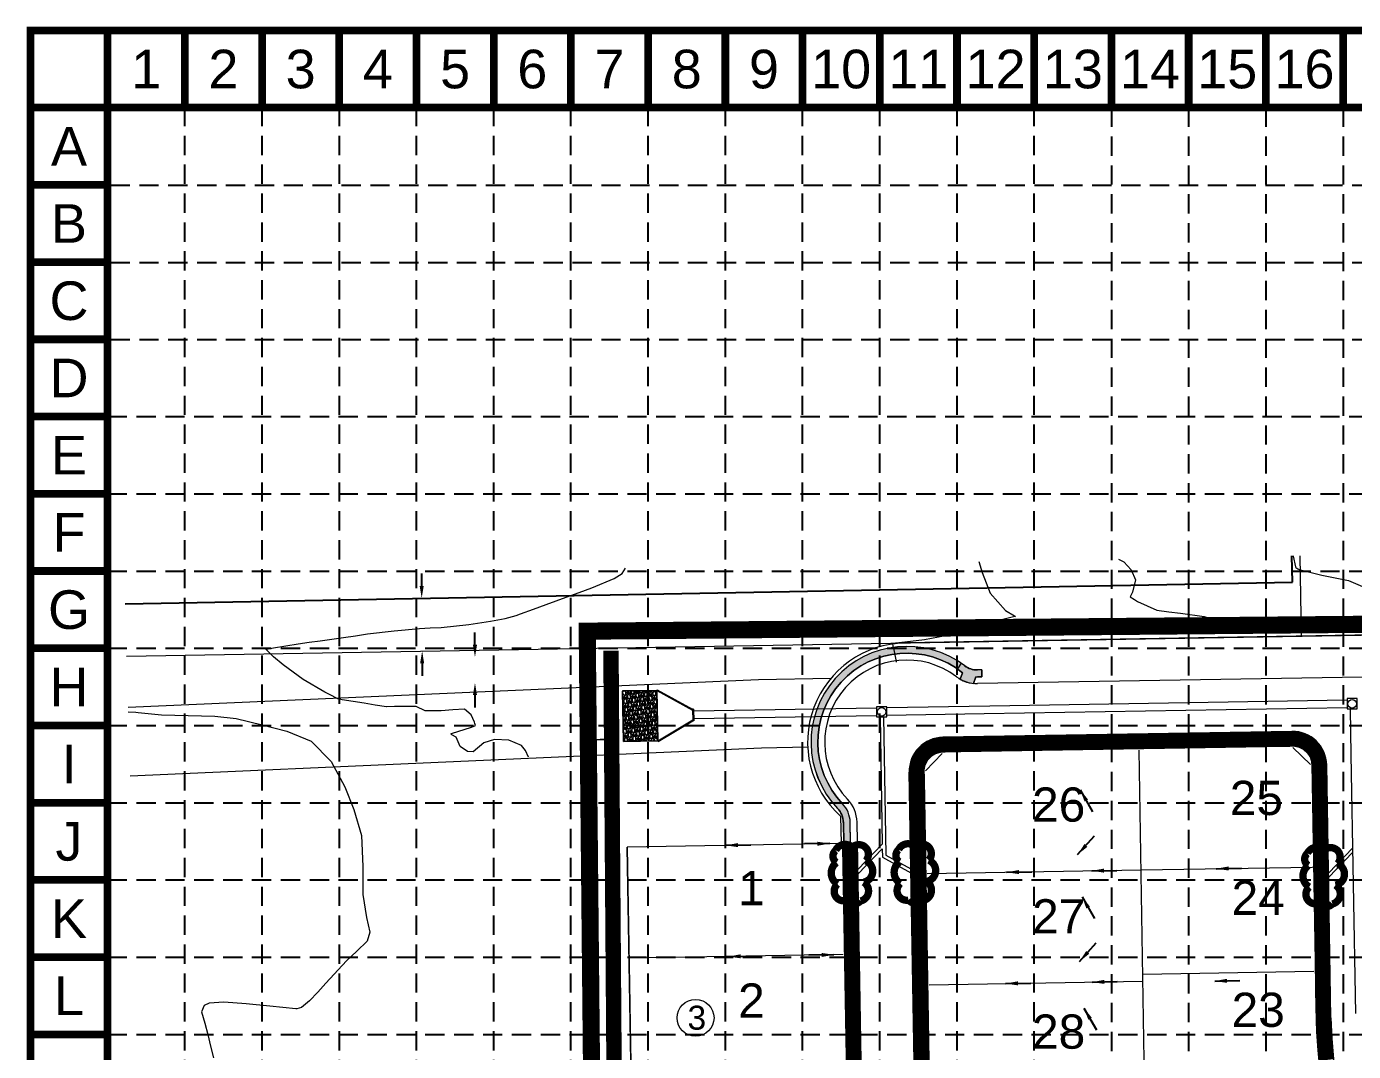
# Model space of a CAD drawing. Header units: inches. Extents: x 5793 to 8686, y 17256 to 19065.
# Drawn here: x 5793 to 6569, y 18466 to 19065 of the extents above; entities that cross this region are included whole.
import ezdxf
from ezdxf.enums import TextEntityAlignment as Align

# ---------------------------------------------------------------- set-up
doc = ezdxf.new("R2010")
doc.units = ezdxf.units.IN
doc.header["$MEASUREMENT"] = 0
for name, pattern in [('CENTER2', [1.125, 0.75, -0.125, 0.125, -0.125]), ('DASHED', [0.75, 0.5, -0.25]), ('DASHED2', [0.375, 0.25, -0.125]), ('HIDDEN', [0.375, 0.25, -0.125]), ('HIDDEN2', [0.1875, 0.125, -0.0625]), ('PHANTOM2', [1.25, 0.625, -0.125, 0.125, -0.125, 0.125, -0.125])]:
    doc.linetypes.add(name, pattern=pattern)
for name, color, linetype in [('1 EROSION BLANKET', 84, 'Continuous'), ('1 FLOW ARROWS', 7, 'Continuous'), ('1 LIMITS OF DISTURBANCE', 1, 'DASHED'), ('1 SILT FENCE', 200, 'Continuous'), ('BASE', 7, 'Continuous'), ('E-Cont-Inter', 253, 'DASHED2'), ('E-Lots', 253, 'Continuous'), ('E-Water', 252, 'Continuous'), ('GRID', 254, 'HIDDEN'), ('LEGEND', 7, 'Continuous'), ('P-BLOCK-No.', 70, 'Continuous'), ('P-INLET-10FT', 7, 'Continuous'), ('p-lot number', 1, 'Continuous'), ('P-LOT-LN', 1, 'Continuous'), ('P-PAVE', 4, 'Continuous'), ('P-RIPRAP', 252, 'CENTER2'), ('P-ROCK-RIPRAP', 253, 'Continuous'), ('P-SIDEWALK ESMT', 2, 'PHANTOM2'), ('P-SIDEWALK HATCH', 253, 'Continuous'), ('P-STM PIPE', 7, 'Continuous')]:
    doc.layers.add(name, color=color, linetype=linetype)
for name, color, linetype, lineweight in [('P-BNDRY-LINE', 1, 'Continuous', 80), ('P-DRN ESMT', 3, 'HIDDEN2', 20), ('P-PHASE 1 BNDRY', 7, 'DASHED2', 40), ('P-SIDEWALK', 3, 'Continuous', 0)]:
    doc.layers.add(name, color=color, linetype=linetype, lineweight=lineweight)
doc.styles.add('L100', font='simplex', dxfattribs={"height": 4})
doc.styles.get("Standard").update_dxf_attribs({"font": 'ARIAL.TTF'})
doc.dimstyles.get("Standard").update_dxf_attribs({"dimtxt": 0.18, "dimasz": 0.18, "dimexe": 0.18, "dimexo": 0.0625, "dimgap": 0.09, "dimtad": 0, "dimtih": 1, "dimtoh": 1, "dimdec": 4, "dimzin": 0, "dimdsep": 46, "dimtxsty": 'Standard', "dimcen": 0.09, "dimadec": 0, "dimazin": 0, "dimtfac": 1, "dimtdec": 4, "dimtofl": 0, "dimtmove": 0, "dimatfit": 3, "dimfxl": 0, "dimtolj": 1, "dimtzin": 0, "dimarcsym": 0})

msp = doc.modelspace()

# ---------------------------------------------------------------- hatches: boundary and pattern name
at = {"layer": 'P-INLET-10FT', "linetype": 'Continuous', "lineweight": 0}
h = msp.add_hatch(dxfattribs=at)
h.set_pattern_fill('PLAST', color=5, scale=0.99996, angle=-89.02338, style=0)
h.set_pattern_definition([(270.9766242168, (-7077269.83546, 2537222.14594), (0.249953684516, 0.004260950243), []), (270.9766242168, (-7077269.80422, 2537222.14648), (0.249953684516, 0.004260950243), []), (270.9766242168, (-7077269.77297, 2537222.147), (0.249953684516, 0.004260950243), [])])
h.paths.add_polyline_path([(6279.17, 18576.36), (6276.67, 18576.32), (6276.84, 18566.32), (6279.34, 18566.36)])
h = msp.add_hatch(dxfattribs=at)
h.set_pattern_fill('PLAST', color=5, scale=0.99996, angle=-89.02338, style=0)
h.set_pattern_definition([(270.9766242168, (-7077236.34167, 2537222.7169), (0.249953684516, 0.004260950243), []), (270.9766242168, (-7077236.31042, 2537222.71744), (0.249953684516, 0.004260950243), []), (270.9766242168, (-7077236.27918, 2537222.71798), (0.249953684516, 0.004260950243), [])])
h.paths.add_polyline_path([(6312.66, 18576.93), (6310.16, 18576.89), (6310.33, 18566.89), (6312.83, 18566.94)])
h = msp.add_hatch(dxfattribs=at)
h.set_pattern_fill('PLAST', color=5, scale=0.99996, angle=90.97662, style=0)
h.set_pattern_definition([(90.9766242168, (7090100.90796, -2500081.53923), (-0.249953684516, -0.004260950243), []), (90.9766242168, (7090100.87672, -2500081.53976), (-0.249953684516, -0.004260950243), []), (90.9766242168, (7090100.84547, -2500081.5403), (-0.249953684516, -0.004260950243), [])])
h.paths.add_polyline_path([(6551.9, 18564.24), (6554.4, 18564.29), (6554.23, 18574.28), (6551.73, 18574.24)])
at = {"layer": 'P-ROCK-RIPRAP', "linetype": 'Continuous', "lineweight": 0}
h = msp.add_hatch(dxfattribs=at)
h.set_pattern_fill('GRAVEL', color=1, scale=3.49986, angle=52.27841, style=0)
h.set_pattern_definition([(280.2912149, (6653.51514, -10933.13582), (7.7848764732, -41.4186377187), [0.47085716, -46.61494333]), (237.24811487, (6653.59926, -10933.5991), (22.927286536, 35.36166753845), [0.80800568, -79.99253767]), (184.7888149, (6653.16213, -10934.27865), (51.8650412701, 4.1292834713), [0.5697352, -56.40385576]), (319.5521149, (6653.01911, -10935.89364), (-53.2260091216, 45.5943968906), [0.73580357, -72.8445391]), (345.1121149, (6653.57905, -10936.371), (-43.9269029566, 11.8537647363), [0.72151364, -71.4299482]), (49.5521149, (6654.27635, -10936.55638), (-45.5943968906, -53.2260091216), [0.73580357, -72.8445391]), (89.97261487, (6654.7537, -10935.99643), (-0.15331877044, -57.4017671111), [0.97306258, -96.33311802]), (124.53371487, (6654.75417, -10935.02337), (-45.9148838303, 66.48722379347), [0.91867125, -90.9484854]), (173.7080149, (6654.23338, -10934.26658), (-53.1191669934, 5.6899732444), [0.73829547, -73.09133173]), (227.5148149, (6653.49953, -10934.18566), (26.322666884, 28.3107346794), [0.8428783, -41.3010184]), (274.67581487, (6652.93025, -10934.80724), (4.75635306383, -56.77470773194), [1.0900244, -107.91249583]), (191.0925149, (6655.1667, -10933.17437), (-31.5993042047, -6.5307569146), [0.3720386, -36.83198066]), (223.7476149, (6654.8016, -10933.24595), (33.3736758367, 31.7061203218), [0.7078012, -70.0724855]), (277.278415, (6654.2903, -10933.7354), (2.76836595, -2.14130277), [0.4949537, -4.4545938]), (255.4770149, (6653.8082, -10933.6722), (5.169776113, 18.124431783), [0.26654234, -26.38759695]), (344.0798149, (6653.74135, -10933.93024), (-10.446397957, 3.655542066), [0.37694542, -18.47037816]), (83.2422149, (6654.10384, -10934.03363), (0.88716503, 12.587699345), [0.612227, -19.79528866]), (213.843515, (6654.1759, -10933.4257), (7.050965823, 3.3954327), [0.4427008, -10.6248295]), (68.6679149, (6652.4994, -10935.53589), (13.1079507008, 34.1075477475), [0.6201752, -61.3975015]), (122.6246149, (6652.725, -10934.9582), (21.8868236891, -34.6277749974), [0.5202927, -51.50886756]), (345.4770149, (6653.6222, -10932.9974), (-18.124431783, 5.169776113), [0.53308118, -26.1210581]), (35.8889149, (6654.13825, -10933.13108), (-29.7181009032, -21.2597663118), [0.6201752, -61.3975015]), (31.7224149, (6654.21578, -10936.8635), (-16.2432336023, -9.559234932), [0.59805608, -29.30476176]), (347.0535149, (6654.7245, -10936.54904), (-41.158519333, 9.7125266824), [0.50110296, -49.60926605]), (119.0798149, (6656.412, -10935.111), (-9.5592176695, 16.243243828), [0.53308118, -26.1210581]), (69.6324149, (6656.1529, -10934.64514), (-16.7634865887, -44.5539484818), [0.58668503, -58.08166064]), (121.7224149, (6655.36275, -10936.4675), (9.559234932, -16.2432336023), [0.29902804, -29.6037898]), (153.588315, (6656.2835, -10935.2771), (-13.214759499, 5.79685151), [0.17845786, -17.66739478]), (218.242215, (6656.1237, -10935.1977), (9.192267214, 6.163798845), [0.72151364, -13.70877663]), (238.2874149, (6655.557, -10935.64435), (18.6446573562, 29.824950902), [0.66864825, -66.19608255]), (355.968515, (6654.353, -10934.22635), (-7.67803393, 1.514234483), [0.5047568, -12.1141669]), (45.43561487, (6654.8565, -10934.26184), (41.93888683184, 42.7795835027), [0.88124375, -87.24298064]), (113.2238149, (6655.47487, -10933.634), (10.813348229, -26.0625760424), [0.3603316, -35.67293203]), (142.278415, (6655.3328, -10933.303), (-4.9096672, -0.627063), [0.2099916, -3.2898684]), (172.5348149, (6655.43112, -10935.63548), (27.9437599481, -3.9156738026), [0.48621455, -48.1353945]), (100.2912149, (6654.94902, -10935.5723), (-7.7848764732, 41.4186377187), [0.94171433, -46.14408616]), (52.278415, (6654.7808, -10934.6457), (-0.627063, 4.9096672), [0.9099636, -2.5898964]), (17.5832149, (6655.33752, -10933.92596), (-40.7915882963, -12.6945018485), [0.55337686, -54.78426754]), (306.3330149, (6655.86505, -10933.7588), (8.932158856, -11.333573497), [0.5095866, -24.96977917]), (259.92441487, (6656.16696, -10934.16931), (-13.001058805, -74.0119627963), [0.8296943, -82.13987327]), (227.70451487, (6656.02181, -10934.98621), (-30.60527932044, -33.84745679515), [0.8777614, -86.89828293])])
h.paths.add_polyline_path([(6142.27, 18647.56), (6162.27, 18647.9), (6161.77, 18677.31), (6141.77, 18677.07), (6141.94, 18664.28)])
at = {"layer": 'P-SIDEWALK HATCH', "linetype": 'Continuous', "lineweight": 0}
msp.add_hatch(color=7, dxfattribs=at).paths.add_polyline_path([(6267.43, 18608.35, -0.188943), (6270.76, 18600.26), (6270.97, 18588.01), (6274.97, 18588.08), (6274.76, 18600.32, 0.188942), (6270.32, 18611.12, -0.896183), (6336.7, 18690.36, -0.021788), (6340.36, 18687.68), (6339.05, 18683.92, 0.105444), (6346.9, 18681.4), (6348.26, 18685.31, 0.0145), (6349.19, 18685.3), (6351.75, 18685.35), (6351.68, 18689.34), (6349.12, 18689.3, -0.167862), (6341.67, 18691.73, 0.923693)])

# ---------------------------------------------------------------- linework, layer by layer
at = {"layer": '1 EROSION BLANKET', "linetype": 'Continuous', "lineweight": 0, "const_width": 9}
for points in [[(6319.24, 18310.55), (6316.69, 18462.27), (6313.97, 18626.14), (6313.78, 18631.26), (6314.45, 18634.75), (6316.65, 18639.14), (6319.49, 18642.1), (6323.14, 18644.32), (6327.08, 18645.38), (6331.35, 18645.63), (6521.33, 18648.74), (6534.82, 18648.92), (6538.61, 18648.1), (6541.82, 18646.42), (6545.05, 18643.61), (6547.43, 18640.15), (6548.41, 18636.96), (6548.77, 18633.76), (6550.7, 18519.28), (6551.04, 18494.42), (6551.47, 18478.27), (6552.16, 18468.58), (6552.8, 18461.44)], [(6286.86, 18003.32), (6283.88, 18051.44), (6283.33, 18084.76), (6280.46, 18243.52), (6274.43, 18588.45)]]:
    msp.add_lwpolyline(points, dxfattribs=at)
at = {"layer": '1 FLOW ARROWS', "color": 7}
for p, q in [((6024.35, 18738.41), (6024.35, 18745.61)), ((6055.49, 18703.99), (6055.49, 18711.19)), ((6024.62, 18693.14), (6024.62, 18685.94)), ((6055.49, 18674.59), (6055.49, 18667.39))]:
    msp.add_line(p, q, dxfattribs=at)
for points in [[(6023.15, 18738.41), (6025.55, 18738.41), (6024.35, 18731.21)], [(6054.29, 18703.99), (6056.69, 18703.99), (6055.49, 18696.79)], [(6023.42, 18693.14), (6025.82, 18693.14), (6024.62, 18700.34)], [(6054.29, 18674.59), (6056.69, 18674.59), (6055.49, 18681.79)]]:
    msp.add_solid(points, dxfattribs=at)
at = {"layer": '1 LIMITS OF DISTURBANCE', "ltscale": 60, "const_width": 10}
msp.add_lwpolyline([(7931.85, 18727.95), (6121.08, 18711.97), (6128.36, 17975.98), (6259.54, 17975.43), (6270.58, 17885.68), (6475.57, 17889.7), (6458.91, 18116.02), (6458.09, 18350.79), (6513.86, 18253.88), (6643.34, 18132.42), (6650.02, 18096.76), (7215.23, 18022.41), (7465.81, 18260.46), (7462.07, 18328.54), (7457.7, 18647.85), (7841.35, 18651.88)], dxfattribs=at)
at = {"layer": '1 SILT FENCE', "color": 200, "linetype": 'Continuous', "lineweight": 0, "const_width": 9}
msp.add_lwpolyline([(6134.96, 18700.57), (6140.26, 17988.37), (6193.82, 17987.63)], dxfattribs=at)
at = {"layer": 'BASE', "const_width": 4.51}
for points in [[(5795.68, 17257.98), (8683.68, 17257.98), (8683.68, 19062.98), (5795.68, 19062.98)], [(5840.81, 17303.1), (8638.56, 17303.1), (8638.56, 19017.85), (5840.81, 19017.85)]]:
    msp.add_lwpolyline(points, close=True, dxfattribs=at)
for points in [[(5840.81, 19017.85), (5840.81, 19062.98)], [(5885.93, 19017.85), (5885.93, 19062.98)], [(5931.06, 19017.85), (5931.06, 19062.98)], [(5976.18, 19017.85), (5976.18, 19062.98)], [(6021.31, 19017.85), (6021.31, 19062.98)], [(6066.43, 19017.85), (6066.43, 19062.98)], [(6111.56, 19017.85), (6111.56, 19062.98)], [(6156.68, 19017.85), (6156.68, 19062.98)], [(6201.81, 19017.85), (6201.81, 19062.98)], [(6246.93, 19017.85), (6246.93, 19062.98)], [(6292.06, 19017.85), (6292.06, 19062.98)], [(6337.18, 19017.85), (6337.18, 19062.98)], [(6382.31, 19017.85), (6382.31, 19062.98)], [(6427.43, 19017.85), (6427.43, 19062.98)], [(6472.56, 19017.85), (6472.56, 19062.98)], [(6517.68, 19017.85), (6517.68, 19062.98)], [(6562.81, 19017.85), (6562.81, 19062.98)], [(5840.81, 19017.85), (5795.68, 19017.85)], [(5840.81, 18972.73), (5795.68, 18972.73)], [(5840.81, 18927.6), (5795.68, 18927.6)], [(5840.81, 18882.48), (5795.68, 18882.48)], [(5840.81, 18837.35), (5795.68, 18837.35)], [(5840.81, 18792.23), (5795.68, 18792.23)], [(5840.81, 18747.1), (5795.68, 18747.1)], [(5840.81, 18701.98), (5795.68, 18701.98)], [(5840.81, 18656.85), (5795.68, 18656.85)], [(5840.81, 18611.73), (5795.68, 18611.73)], [(5840.81, 18566.6), (5840.81, 18611.73)], [(5840.81, 18566.6), (5795.68, 18566.6)], [(5840.81, 18521.48), (5795.68, 18521.48)], [(5840.81, 18476.35), (5795.68, 18476.35)]]:
    msp.add_lwpolyline(points, dxfattribs=at)
at = {"layer": 'E-Cont-Inter', "color": 35, "linetype": 'Continuous', "lineweight": 0}
for points in [[(6349.9, 18752.57, 521.98), (6351.97, 18746.24, 521.98), (6356.58, 18734.14, 521.98), (6365.48, 18724.11, 521.98), (6370.82, 18720.91, 521.98), (6371.33, 18720.62, 521.98), (6371.03, 18720.55, 521.98), (6364.03, 18718.7, 521.98), (6357.03, 18716.85, 521.98), (6343.02, 18712.91, 521.98), (6336.76, 18711.12, 521.98), (6330.5, 18709.33, 521.98), (6318.18, 18706.9, 521.98), (6306.67, 18705.58, 521.98), (6299.43, 18704.83, 521.98), (6299.78, 18703.23, 521.98), (6300.02, 18702.11, 521.98), (6301.62, 18694.21, 521.98), (6301.67, 18693.78, 521.98)], [(6431.49, 18754.05, 523.98), (6434.64, 18752.41, 523.98), (6439.03, 18747.71, 523.98), (6441.45, 18741.89, 523.98), (6439.81, 18734.8, 523.98), (6438.33, 18732.02, 523.98), (6440.85, 18730.47, 523.98), (6442.66, 18729.38, 523.98), (6454.06, 18724.25, 523.98), (6460.91, 18723.34, 523.98), (6467.76, 18722.42, 523.98), (6481.72, 18720.47, 523.98), (6493.84, 18716.37, 523.98), (6496.28, 18715.43, 523.98)], [(6533.62, 18755.91, 525.98), (6533.66, 18755.72, 525.98), (6535.08, 18749.6, 525.98), (6535.16, 18749.25, 525.98), (6536.35, 18748.35, 525.98), (6537.17, 18747.99, 525.98), (6550.43, 18744.77, 525.98), (6558.15, 18743.13, 525.98), (6565.88, 18741.49, 525.98), (6578.2, 18736.31, 525.98), (6587.48, 18727.69, 525.98), (6588.81, 18725.72, 525.98), (6593.13, 18722.46, 525.98), (6595.56, 18721.26, 525.98), (6604.1, 18717.1, 525.98)], [(6086.72, 18638.42, 517.98), (6085.06, 18642.22, 517.98), (6082.59, 18645.08, 517.98), (6075.26, 18648.37, 517.98), (6066.99, 18648.75, 517.98), (6060.73, 18646.78, 517.98), (6054.37, 18641.48, 517.98), (6051.16, 18641.59, 517.98), (6046.83, 18644.64, 517.98), (6044.47, 18649.96, 517.98), (6042.04, 18651.32, 517.98), (6041.41, 18651.91, 517.98), (6041.85, 18652.21, 517.98), (6053.38, 18655.88, 517.98), (6055.77, 18656.83, 517.98), (6055.45, 18657.99, 517.98), (6055.21, 18658.81, 517.98), (6053.33, 18663.14, 517.98), (6049.3, 18666.46, 517.98), (6042.49, 18665.94, 517.98), (6035.67, 18665.43, 517.98), (6026.4, 18665.35, 517.98), (6021.15, 18667.92, 517.98), (6008.45, 18667.86, 517.98), (6004.02, 18667.69, 517.98), (6003.74, 18667.73, 517.98), (5997.26, 18668.79, 517.98), (5990.77, 18669.85, 517.98), (5984.35, 18670.89, 517.98), (5977.93, 18671.93, 517.98), (5975.33, 18672.35, 517.98), (5970.85, 18674.69, 517.98), (5967.77, 18676.35, 517.98), (5955.16, 18683.63, 517.98), (5943.32, 18692.21, 517.98), (5937.83, 18697.06, 517.98), (5933.31, 18701.35, 517.98), (5935.96, 18701.87, 517.98), (5937.83, 18702.24, 517.98), (5952.07, 18704.65, 517.98), (5958.55, 18705.46, 517.98), (5965.04, 18706.27, 517.98), (5971.83, 18707.28, 517.98), (5978.62, 18708.28, 517.98), (5985.65, 18709.33, 517.98), (5992.68, 18710.39, 517.98), (6008.3, 18712.11, 517.98), (6022.99, 18713.57, 517.98), (6029.36, 18713.84, 517.98), (6035.73, 18714.12, 517.98), (6051.89, 18715.85, 517.98), (6064.63, 18717.9, 517.98), (6073.13, 18719.42, 517.98), (6079.6, 18721.18, 517.98), (6082.14, 18722.11, 517.98), (6089.62, 18724.84, 517.98), (6097.09, 18727.57, 517.98), (6102.99, 18729.75, 517.98), (6108.88, 18731.92, 517.98), (6116.3, 18734.61, 517.98), (6123.72, 18737.3, 517.98), (6136.75, 18742.66, 517.98), (6141.47, 18745.65, 517.98), (6143.5, 18748.81, 517.98)], [(5852.89, 18664.91, 515.98), (5857.21, 18664.56, 515.98), (5858.74, 18664.35, 515.98), (5872.24, 18663, 515.98), (5880.08, 18662.87, 515.98), (5887.92, 18662.74, 515.98), (5903.46, 18662.34, 515.98), (5916, 18660.88, 515.98), (5931.07, 18657.18, 515.98), (5945.56, 18653.46, 515.98), (5959.76, 18647.71, 515.98), (5971.48, 18635.79, 515.98), (5979.5, 18621.09, 515.98), (5984.69, 18607.78, 515.98), (5989.24, 18592.51, 515.98), (5989.95, 18574.39, 515.98), (5989.98, 18566.24, 515.98), (5990.01, 18558.09, 515.98), (5992.16, 18544.59, 515.98), (5994.12, 18536.05, 515.98), (5992.4, 18530.81, 515.98), (5986.41, 18525.08, 515.98), (5980.41, 18519.35, 515.98), (5968.37, 18506.33, 515.98), (5963.62, 18501.12, 515.98), (5958.86, 18495.92, 515.98), (5954.16, 18492.12, 515.98), (5951.41, 18491.25, 515.98), (5950.79, 18491.35, 515.98), (5943.16, 18492.15, 515.98), (5935.54, 18492.95, 515.98), (5921.68, 18494.18, 515.98), (5908.64, 18495.18, 515.98), (5900.18, 18494.62, 515.98), (5897.28, 18493.26, 515.98), (5895.71, 18489.56, 515.98), (5897.56, 18482.97, 515.98), (5899.41, 18476.39, 515.98), (5901.01, 18469.52, 515.98), (5902.61, 18462.65, 515.98)], [(6131.7, 18648.75, 517.98), (6131.43, 18648.87, 517.98), (6125.89, 18648.38, 517.98), (6131.7, 18648.75, 517.98)]]:
    msp.add_polyline3d(points, dxfattribs=at)
at = {"layer": 'E-Lots', "linetype": 'Continuous', "lineweight": 0}
msp.add_line((6538.57, 18709.03), (6537.72, 18755.99), dxfattribs=at)
at = {"layer": 'E-Water'}
for p, q in [((6533.19, 18740.68), (6532.95, 18755.9)), ((5851.02, 18727.93), (6533.19, 18740.68))]:
    msp.add_line(p, q, dxfattribs=at)
at = {"layer": 'GRID', "color": 252, "linetype": 'HIDDEN', "ltscale": 45}
for p, q in [((5885.78, 19018.28), (5885.78, 17438.28)), ((5930.91, 19018.28), (5930.91, 17438.28)), ((5976.03, 19018.28), (5976.03, 17438.28)), ((6021.16, 19018.28), (6021.16, 17438.28)), ((6066.28, 19018.28), (6066.28, 17438.28)), ((6111.41, 19018.28), (6111.41, 17438.28)), ((6156.53, 19018.28), (6156.53, 17438.28)), ((6201.66, 19018.28), (6201.66, 17438.28)), ((6246.78, 19018.28), (6246.78, 17438.28)), ((6291.91, 19018.28), (6291.91, 17438.28)), ((6337.03, 19018.28), (6337.03, 17438.28)), ((6382.16, 19018.28), (6382.16, 17438.28)), ((6427.43, 19017.85), (6427.43, 17438.28)), ((6472.56, 19017.85), (6472.56, 17438.28)), ((6517.68, 19017.85), (6517.68, 17438.28)), ((6562.81, 19017.85), (6562.81, 17438.28)), ((5842.47, 18972.58), (8640.22, 18972.58)), ((5842.47, 18927.45), (8640.22, 18927.45)), ((5842.47, 18882.33), (8640.22, 18882.33)), ((5840.81, 18837.35), (8638.56, 18837.35)), ((5840.81, 18792.23), (8638.56, 18792.23)), ((5840.81, 18747.1), (8638.56, 18747.1)), ((5840.81, 18701.98), (8638.56, 18701.98)), ((5840.81, 18656.85), (8638.56, 18656.85)), ((5840.81, 18611.73), (8638.56, 18611.73)), ((5840.81, 18566.6), (8638.56, 18566.6)), ((5840.81, 18521.48), (8638.56, 18521.48)), ((5840.81, 18476.35), (8638.56, 18476.35))]:
    msp.add_line(p, q, dxfattribs=at)
at = {"layer": 'LEGEND', "color": 170, "ltscale": 100, "const_width": 4.28}
for points in [[(6267.33, 18564.21, 0.520567), (6267.33, 18564.21, 0.765195), (6272.06, 18554.47, 0.417879), (6280.83, 18554.29, 0.6649), (6282.67, 18565.32, 0.744833), (6283.89, 18577.78, 0.975642), (6275.97, 18585.66, 0.520567), (6266.27, 18583.86, 0.520567), (6266.82, 18576.76, 0.540264), (6267.33, 18564.21)], [(6304.1, 18564.58, 0.520567), (6304.1, 18564.58, 0.765195), (6308.84, 18554.84, 0.417879), (6317.6, 18554.66, 0.6649), (6319.44, 18565.69, 0.744833), (6320.66, 18578.15, 0.975642), (6312.74, 18586.03, 0.520567), (6303.05, 18584.23, 0.520567), (6303.59, 18577.13, 0.540264), (6304.1, 18564.58)], [(6543.01, 18562.49, 0.520567), (6543.01, 18562.49, 0.765195), (6547.75, 18552.74, 0.417879), (6556.51, 18552.56, 0.6649), (6558.35, 18563.6, 0.744833), (6559.57, 18576.06, 0.975642), (6551.65, 18583.94, 0.520567), (6541.96, 18582.13, 0.520567), (6542.5, 18575.03, 0.540264), (6543.01, 18562.49)]]:
    msp.add_lwpolyline(points, format="xyb", close=True, dxfattribs=at)
at = {"layer": 'P-BLOCK-No.', "color": 7, "linetype": 'Continuous', "lineweight": 0}
msp.add_circle((6184.4, 18486.02), 10.78, dxfattribs=at)
at = {"layer": 'P-BNDRY-LINE', "color": 7, "linetype": 'Continuous', "lineweight": 0}
msp.add_lwpolyline([(5851.93, 18697.33), (8497.18, 18742.42), (8513.55, 17899.75)], dxfattribs=at)
at = {"layer": 'P-DRN ESMT', "color": 7, "linetype": 'Continuous', "lineweight": 0}
for p, q in [((6221.12, 18683.61), (5852.82, 18667.27)), ((6263.4, 18684.34), (6221.12, 18683.61)), ((6222.9, 18643.65), (5854.01, 18627.29)), ((6249.94, 18644.1), (6222.9, 18643.65))]:
    msp.add_line(p, q, dxfattribs=at)
at = {"layer": 'P-INLET-10FT', "color": 5, "linetype": 'Continuous', "lineweight": 0}
for points in [[(6279.17, 18576.36), (6276.67, 18576.32), (6276.84, 18566.32), (6279.34, 18566.36), (6279.17, 18576.36)], [(6312.66, 18576.93), (6310.16, 18576.89), (6310.33, 18566.89), (6312.83, 18566.94), (6312.66, 18576.93)], [(6551.9, 18564.24), (6554.4, 18564.29), (6554.23, 18574.28), (6551.73, 18574.24), (6551.9, 18564.24)]]:
    msp.add_lwpolyline(points, close=True, dxfattribs=at)
at = {"layer": 'P-LOT-LN', "color": 7, "linetype": 'Continuous', "lineweight": 0}
for p, q in [((6452.51, 18117.5), (6443.56, 18642.41)), ((6452.51, 18117.5), (6443.56, 18642.41)), ((6269.47, 18587.98), (6144.49, 18585.85)), ((6154.46, 18000.96), (6144.49, 18585.85)), ((6319.78, 18570.29), (6444.75, 18572.42)), ((6444.75, 18572.42), (6544.73, 18574.12)), ((6270.58, 18522.99), (6145.6, 18520.86)), ((6445.79, 18511.55), (6545.77, 18513.25)), ((6320.88, 18505.3), (6445.86, 18507.43))]:
    msp.add_line(p, q, dxfattribs=at)
at = {"layer": 'P-PAVE', "color": 7, "linetype": 'Continuous', "lineweight": 0}
for p, q in [((7838.14, 18706.68), (6349.26, 18681.3)), ((6532.88, 18653.43), (6328.92, 18649.95)), ((6318.71, 18075.61), (6309.26, 18629.62)), ((6555.74, 18486.11), (6553.22, 18633.77)), ((6287.71, 18075.08), (6278.76, 18600.39))]:
    msp.add_line(p, q, dxfattribs=at)
for centre, radius, start, end in [((6307.86, 18647.09), 48, 52.86081, 223.77454), ((6348.91, 18701.3), 20, 232.86081, 270.97662), ((6329.26, 18629.96), 20, 90.97662, 180.97662), ((6533.22, 18633.43), 20, 0.97662, 90.97662), ((6258.76, 18600.05), 20, 0.97662, 43.77454), ((6821.19, 18490.64), 265.49, 180.97662, 262.04934)]:
    msp.add_arc(centre, radius, start, end, dxfattribs=at)
at = {"layer": 'P-PHASE 1 BNDRY', "linetype": 'Continuous', "lineweight": 0}
msp.add_lwpolyline([(7837.72, 18731.18), (6306.87, 18705.08, 0.682262), (6269.2, 18603.86), (6269.47, 18587.98), (6144.49, 18585.85), (6154.46, 18000.96), (6281.96, 18003.13, 0.010743), (6286.74, 17959.35), (6291.4, 17916.3), (6341.22, 17920.59), (6466.19, 17922.72), (6452.51, 18117.5), (6451.72, 18163.61), (6448.38, 18359.93), (6466.77, 18366.38), (6496.58, 18294.47), (6546.38, 18234.64), (6546.38, 18234.64), (6602.53, 18180.73)], format="xyb", dxfattribs=at)
at = {"layer": 'P-RIPRAP', "color": 7, "linetype": 'Continuous', "lineweight": 0}
msp.add_lwpolyline([(6162.27, 18647.9), (6142.27, 18647.56), (6141.77, 18676.97), (6161.77, 18677.31)], close=True, dxfattribs=at)
at = {"layer": 'P-ROCK-RIPRAP', "color": 1, "linetype": 'Continuous', "lineweight": 0}
msp.add_lwpolyline([(6142.27, 18647.56), (6162.27, 18647.9), (6161.77, 18677.31), (6141.77, 18677.07), (6141.94, 18664.28)], close=True, dxfattribs=at)
at = {"layer": 'P-SIDEWALK', "color": 7, "linetype": 'Continuous', "lineweight": 0}
for p, q in [((6339.67, 18693.18), (6337.4, 18689.89)), ((6351.68, 18689.34), (6349.12, 18689.3)), ((6351.68, 18689.34), (6351.75, 18685.35)), ((6339.04, 18683.91), (6340.36, 18687.68)), ((6348.26, 18685.31), (6346.9, 18681.4)), ((6351.75, 18685.35), (6349.19, 18685.3)), ((6543.11, 18649.6), (6320.99, 18645.82)), ((6339.14, 18650.13), (6341.1, 18646.16)), ((6347.38, 18650.27), (6345.37, 18646.23)), ((6543.11, 18649.6), (6543.85, 18650.37)), ((6321.06, 18641.82), (6541.02, 18645.57)), ((6339.11, 18646.13), (6339.18, 18642.13)), ((6347.65, 18646.27), (6347.72, 18642.27)), ((6539.11, 18649.53), (6539.18, 18645.54)), ((6549.05, 18643.86), (6549.79, 18644.63)), ((6549.05, 18643.86), (6551.74, 18486.04)), ((6322.71, 18075.68), (6313.13, 18637.68)), ((6326.71, 18075.75), (6317.13, 18637.75)), ((6545.08, 18641.64), (6547.74, 18485.97)), ((6549.11, 18639.86), (6545.12, 18639.8)), ((6279.72, 18074.95), (6270.76, 18600.26)), ((6283.71, 18075.02), (6274.76, 18600.32))]:
    msp.add_line(p, q, dxfattribs=at)
msp.add_lwpolyline([(6339.26, 18688.54, 0.019356), (6340.27, 18687.84)], format="xyb", dxfattribs=at)
for centre, radius, start, end in [((6307.86, 18647.09), 56, 52.86081, 223.77454), ((6307.86, 18647.09), 52, 51.31717, 223.77454), ((6348.91, 18701.3), 16, 232.86081, 237.29643), ((6348.91, 18701.3), 12, 232.86081, 270.97662), ((6348.89, 18701.05), 19.76, 239.73951, 264.21471), ((6348.91, 18701.3), 16, 267.65361, 270.97662), ((6321.13, 18637.82), 8, 90.97662, 180.97662), ((6321.13, 18637.82), 4, 90.97662, 180.97662), ((6541.08, 18641.57), 4, 0.97662, 90.97662), ((6258.76, 18600.05), 16, 0.97662, 43.77454), ((6258.76, 18600.05), 12, 0.97662, 43.77454), ((6821.19, 18490.64), 273.49, 180.97662, 262.04934), ((6821.19, 18490.64), 269.49, 180.97662, 262.04934)]:
    msp.add_arc(centre, radius, start, end, dxfattribs=at)
at = {"layer": 'P-SIDEWALK ESMT', "color": 7, "linetype": 'Continuous', "lineweight": 0}
for p, q in [((6533.54, 18643.94), (6543.71, 18634.11)), ((6328.58, 18640.45), (6318.75, 18630.28))]:
    msp.add_line(p, q, dxfattribs=at)
at = {"layer": 'P-SIDEWALK HATCH', "color": 7, "linetype": 'Continuous', "lineweight": 0}
msp.add_lwpolyline([(6338.93, 18683.99, 0.107201), (6346.9, 18681.4), (6348.26, 18685.31, 0.0145), (6349.19, 18685.3), (6351.75, 18685.35), (6351.68, 18689.34), (6349.12, 18689.3, -0.167862), (6341.67, 18691.73, 0.923693), (6267.43, 18608.35, -0.188943), (6270.76, 18600.26), (6270.97, 18588.01), (6274.97, 18588.08), (6274.76, 18600.32, 0.188943), (6270.32, 18611.12, -0.936253), (6340.36, 18687.68), (6339.04, 18683.91)], format="xyb", dxfattribs=at)
at = {"layer": 'P-STM PIPE', "color": 5, "linetype": 'Continuous', "lineweight": 0}
for p, q in [((6162.01, 18677.75), (6161.77, 18677.31)), ((6161.77, 18677.31), (6162.27, 18647.9)), ((6161.77, 18677.31), (6182.64, 18665.75)), ((6162.01, 18677.75), (6182.63, 18666.33)), ((6182.63, 18666.33), (6182.74, 18659.61)), ((6183.29, 18666.33), (6182.63, 18666.33)), ((6183.29, 18666.33), (6183.41, 18659.62)), ((6290.16, 18667.04), (6183.31, 18665.22)), ((6356.33, 18668.17), (6296.16, 18667.15)), ((6565.11, 18667.23), (6353.06, 18663.62)), ((6565.11, 18671.73), (6356.33, 18668.17)), ((6567.62, 18639.76), (6567.16, 18666.53)), ((6162.27, 18647.9), (6182.73, 18660.17)), ((6162.53, 18647.47), (6182.74, 18659.6)), ((6183.41, 18659.62), (6182.74, 18659.6)), ((6290.16, 18662.54), (6183.39, 18660.72)), ((6292.21, 18661.84), (6293.48, 18587.52)), ((6294.21, 18661.84), (6295.59, 18581.17)), ((6353.06, 18663.62), (6296.16, 18662.65)), ((6162.53, 18647.47), (6162.27, 18647.9)), ((6570.2, 18488.57), (6567.62, 18639.76)), ((6279.23, 18572.78), (6293.48, 18587.52)), ((6279.28, 18569.95), (6293.53, 18584.69)), ((6293.53, 18584.69), (6293.61, 18579.98)), ((6293.61, 18579.98), (6310.27, 18570.74)), ((6295.59, 18581.17), (6310.23, 18573.05)), ((6554.3, 18570.52), (6568.55, 18585.27)), ((6554.34, 18568.05), (6568.59, 18582.79)), ((6544.73, 18574.12), (6554.23, 18574.28))]:
    msp.add_line(p, q, dxfattribs=at)
for points in [[(6290.16, 18667.84), (6290.16, 18661.84), (6296.16, 18661.84), (6296.16, 18667.84), (6290.16, 18667.84)], [(6565.11, 18672.53), (6565.11, 18666.53), (6571.11, 18666.53), (6571.11, 18672.53), (6565.11, 18672.53)]]:
    msp.add_lwpolyline(points, close=True, dxfattribs=at)
for centre in [(6293.16, 18664.84), (6568.11, 18669.53)]:
    msp.add_circle(centre, 2.5, dxfattribs=at)

# ---------------------------------------------------------------- texts
at = {"layer": 'BASE'}
for s, height, p in [('1', 22.56, (5863.37, 19040.41)), ('2', 22.56, (5908.5, 19040.41)), ('3', 22.56, (5953.62, 19040.41)), ('4', 22.56, (5998.75, 19040.41)), ('5', 22.56, (6043.87, 19040.41)), ('6', 22.56, (6089, 19040.41)), ('7', 22.56, (6134.12, 19040.41)), ('8', 22.56, (6179.25, 19040.41)), ('9', 22.56, (6224.37, 19040.41)), ('10', 22.563, (6269.5, 19040.41)), ('11', 22.563, (6314.62, 19040.41)), ('12', 22.563, (6359.75, 19040.41)), ('13', 22.563, (6404.87, 19040.41)), ('14', 22.563, (6450, 19040.41)), ('15', 22.563, (6495.12, 19040.41)), ('16', 22.563, (6540.25, 19040.41)), ('A', 22.56, (5818.25, 18995.29)), ('B', 22.56, (5818.25, 18950.16)), ('C', 22.56, (5818.25, 18905.04)), ('D', 22.56, (5818.25, 18859.91)), ('E', 22.56, (5818.25, 18814.79)), ('F', 22.56, (5818.25, 18769.66)), ('G', 22.56, (5818.25, 18724.54)), ('H', 22.56, (5818.25, 18679.41)), ('I', 22.56, (5818.25, 18634.29)), ('J', 22.56, (5818.25, 18589.16)), ('K', 22.56, (5818.25, 18544.04)), ('L', 22.56, (5818.25, 18498.91))]:
    msp.add_text(s, height=height, dxfattribs=at).set_placement(p, align=Align.MIDDLE_CENTER)
at = {"layer": 'P-BLOCK-No.', "color": 7, "linetype": 'Continuous', "lineweight": 0}
msp.add_text('3', height=14, dxfattribs=at).set_placement((6179.7, 18479.12))
at = {"layer": 'p-lot number', "color": 7, "linetype": 'Continuous', "lineweight": 0}
for s, height, p in [('26', 19.999, (6381.06, 18600.66)), ('25', 19.999, (6496.61, 18604.53)), ('1', 20, (6209.29, 18551.84)), ('24', 19.999, (6497.66, 18546.21)), ('27', 19.999, (6381.06, 18535.34)), ('2', 20, (6209.29, 18486.15)), ('23', 19.999, (6497.66, 18480.74)), ('28', 19.999, (6381.06, 18468))]:
    msp.add_text(s, height=height, dxfattribs=at).set_placement(p)

# ---------------------------------------------------------------- leaders
at = {"layer": '1 FLOW ARROWS', "color": 7}
for points, override in [([(6117.54, 18679), (6118.22, 18639.01)], {"dimscale": 40, "dimgap": 0.09, "dimtad": 0, "dimpost": "'", "dimtxsty": 'L100', "dimfxl": 0.18}), ([(6118.22, 18639.01), (6117.54, 18679)], {"dimscale": 40, "dimgap": 0.09, "dimtad": 0, "dimpost": "'", "dimtxsty": 'L100', "dimfxl": 0.18}), ([(6409.22, 18619.24, 355.82), (6416.44, 18606.48, 355.82)], {"dimscale": 40, "dimgap": 0.09, "dimtad": 0, "dimpost": "'", "dimtxsty": 'L100'}), ([(6202.06, 18586.83), (6216.72, 18587.08)], {"dimscale": 40, "dimgap": 0.09, "dimtad": 0, "dimpost": "'", "dimtxsty": 'L100'}), ([(6262.79, 18587.87), (6248.13, 18587.62)], {"dimscale": 40, "dimgap": 0.09, "dimtad": 0, "dimpost": "'", "dimtxsty": 'L100'}), ([(6407.69, 18581.43, 522.45), (6417.52, 18592.3, 522.45)], {"dimscale": 40, "dimgap": 0.09, "dimtad": 0, "dimpost": "'", "dimtxsty": 'L100'}), ([(6366.21, 18571.08), (6380.87, 18571.33)], {"dimscale": 40, "dimgap": 0.09, "dimtad": 0, "dimpost": "'", "dimtxsty": 'L100'}), ([(6415.94, 18571.93), (6430.6, 18572.18)], {"dimscale": 40, "dimgap": 0.09, "dimtad": 0, "dimpost": "'", "dimtxsty": 'L100'}), ([(6488.72, 18573.17), (6503.38, 18573.42)], {"dimscale": 40, "dimgap": 0.09, "dimtad": 0, "dimpost": "'", "dimtxsty": 'L100'}), ([(6410.29, 18556.75, 354.42), (6417.51, 18543.99, 354.42)], {"dimscale": 40, "dimgap": 0.09, "dimtad": 0, "dimpost": "'", "dimtxsty": 'L100'}), ([(6408.75, 18518.94, 521.05), (6418.59, 18529.81, 521.05)], {"dimscale": 40, "dimgap": 0.09, "dimtad": 0, "dimpost": "'", "dimtxsty": 'L100'}), ([(6203.62, 18521.85), (6218.28, 18522.1)], {"dimscale": 40, "dimgap": 0.09, "dimtad": 0, "dimpost": "'", "dimtxsty": 'L100'}), ([(6265.22, 18522.9), (6250.56, 18522.65)], {"dimscale": 40, "dimgap": 0.09, "dimtad": 0, "dimpost": "'", "dimtxsty": 'L100'}), ([(6365.6, 18506.06), (6380.26, 18506.31)], {"dimscale": 40, "dimgap": 0.09, "dimtad": 0, "dimpost": "'", "dimtxsty": 'L100'}), ([(6416.14, 18506.92), (6430.79, 18507.17)], {"dimscale": 40, "dimgap": 0.09, "dimtad": 0, "dimpost": "'", "dimtxsty": 'L100'}), ([(6487.84, 18507.53), (6502.5, 18507.78)], {"dimscale": 40, "dimgap": 0.09, "dimtad": 0, "dimpost": "'", "dimtxsty": 'L100'}), ([(6411.4, 18491.76, 355.73), (6418.62, 18479, 355.73)], {"dimscale": 40, "dimgap": 0.09, "dimtad": 0, "dimpost": "'", "dimtxsty": 'L100'})]:
    msp.add_leader(points, dimstyle='Standard', override=override, dxfattribs=at)

doc.saveas('drawing.dxf')
